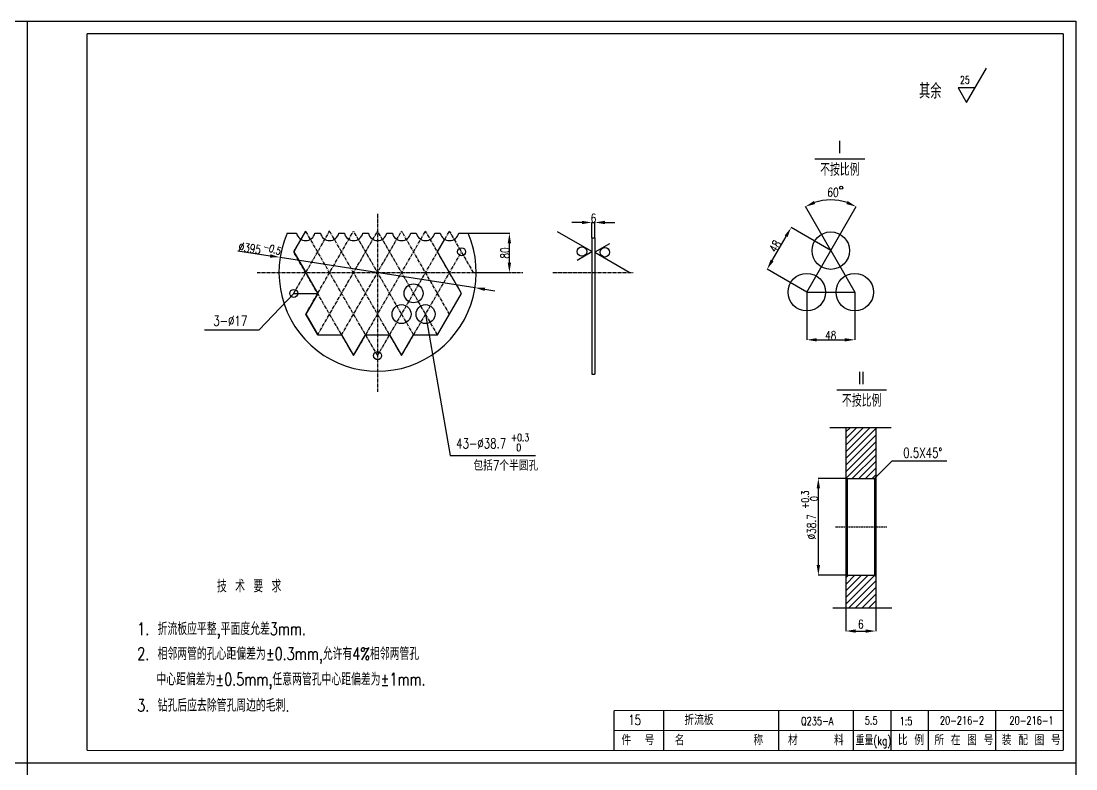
# Model space of a CAD drawing. Extents: x -11639 to -9817, y 3347 to 4292.
# Drawn here: x -10239.1 to -9816.8, y 3807.3 to 4106.7 of the extents above; entities that cross this region are included whole.
import ezdxf
from ezdxf.enums import TextEntityAlignment as Align

# ---------------------------------------------------------------- set-up
doc = ezdxf.new("R2010")
doc.units = 0
doc.header["$LTSCALE"] = 10
doc.header["$MEASUREMENT"] = 0
doc.linetypes.add('CENTER', pattern=[2, 1.25, -0.25, 0.25, -0.25])
doc.layers.get('0').update_dxf_attribs({"linetype": 'CONTINUOUS'})
doc.layers.get('DEFPOINTS').update_dxf_attribs({"linetype": 'CONTINUOUS'})
for name, color, linetype in [('1', 2, 'CONTINUOUS'), ('2', 1, 'CONTINUOUS'), ('CENTER', 2, 'CENTER'), ('DIM', 4, 'CONTINUOUS'), ('LK', 240, 'CONTINUOUS'), ('TK', 7, 'CONTINUOUS')]:
    doc.layers.add(name, color=color, linetype=linetype)
doc.styles.add('HZ', font='txt', dxfattribs={"width": 0.75, "bigfont": 'hztxt'})
doc.styles.get("Standard").update_dxf_attribs({"font": 'simplex', "width": 0.75, "bigfont": 'hztxt'})
doc.dimstyles.get("Standard").update_dxf_attribs({"dimtxt": 0.18, "dimasz": 0.18, "dimexe": 0.18, "dimexo": 0.0625, "dimgap": 0.09, "dimtad": 0, "dimtih": 1, "dimtoh": 1, "dimdec": 4, "dimzin": 0, "dimtxsty": 'STANDARD', "dimcen": 0.09, "dimazin": 3, "dimtfac": 1, "dimtdec": 4, "dimtofl": 0, "dimtmove": 0, "dimatfit": 3, "dimtolj": 1, "dimtzin": 0})

# ---------------------------------------------------------------- blocks, each defined once
blk = doc.blocks.new('*D96')
at = {"color": 0, "linetype": 'BYBLOCK'}
for p, q in [((-17795.2, 5209.3), (-17954.3, 5301.2)), ((-18030.1, 5169.5), (-17974.1, 5266.4)), ((-17891.2, 5043.1), (-18050.3, 5134.9))]:
    blk.add_line(p, q, dxfattribs=at)
for points in [[(-17979.9, 5269.8), (-17968.3, 5263.1), (-17954.1, 5301.1)], [(-18035.9, 5172.8), (-18024.3, 5166.1), (-18050.1, 5134.8)]]:
    blk.add_solid(points, dxfattribs=at)
at = {"layer": 'DEFPOINTS', "color": 0, "linetype": 'BYBLOCK'}
for p in [(-17954.1, 5301.1), (-17795.2, 5209.3), (-17891.2, 5043)]:
    blk.add_point(p, dxfattribs=at)
at = {"color": 0, "linetype": 'BYBLOCK', "insert": (-18017.4, 5226.7), "char_height": 35, "attachment_point": 5, "rotation": 60}
blk.add_mtext('\\A1;48', dxfattribs=at)
blk = doc.blocks.new('*D95')
at = {"color": 0, "linetype": 'BYBLOCK'}
for p, q in [((-17891.2, 5043), (-17891.2, 4852)), ((-17699.2, 5043), (-17699.2, 4852)), ((-17851.2, 4852.2), (-17739.2, 4852.2))]:
    blk.add_line(p, q, dxfattribs=at)
for points in [[(-17851.2, 4858.8), (-17851.2, 4845.5), (-17891.2, 4852.2)], [(-17739.2, 4858.8), (-17739.2, 4845.5), (-17699.2, 4852.2)]]:
    blk.add_solid(points, dxfattribs=at)
at = {"layer": 'DEFPOINTS', "color": 0, "linetype": 'BYBLOCK'}
for p in [(-17891.2, 5043), (-17699.2, 5043), (-17699.2, 4852.2)]:
    blk.add_point(p, dxfattribs=at)
at = {"color": 0, "linetype": 'BYBLOCK', "insert": (-17795.2, 4869.8), "char_height": 35, "attachment_point": 5}
blk.add_mtext('\\A1;48', dxfattribs=at)
blk = doc.blocks.new('*D99')
at = {"color": 0, "linetype": 'BYBLOCK'}
for p, q in [((-18940.8, 7012.2), (-18810.9, 6992)), ((-17990.8, 6864.3), (-18771.4, 6985.8)), ((-17951.3, 6858.2), (-17911.7, 6852))]:
    blk.add_line(p, q, dxfattribs=at)
for points in [[(-18809.9, 6998.6), (-18811.9, 6985.4), (-18771.4, 6985.8)], [(-17950.2, 6864.8), (-17952.3, 6851.6), (-17990.8, 6864.3)]]:
    blk.add_solid(points, dxfattribs=at)
at = {"layer": 'DEFPOINTS', "color": 0, "linetype": 'BYBLOCK'}
for p in [(-18771.4, 6985.8), (-17990.8, 6864.3)]:
    blk.add_point(p, dxfattribs=at)
at = {"color": 0, "linetype": 'BYBLOCK', "insert": (-18892.9, 7022.6), "char_height": 35, "attachment_point": 5, "rotation": 351.1529}
blk.add_mtext('\\A1;∅395', dxfattribs=at)
blk = doc.blocks.new('*D100')
at = {"color": 0, "linetype": 'BYBLOCK'}
for p, q in [((-17795.2, 5209.4), (-17896.9, 5385.4)), ((-17795.1, 5209.4), (-17693.5, 5385.4))]:
    blk.add_line(p, q, dxfattribs=at)
blk.add_arc((-17795.2, 5209.3), 203.2, 71.2969, 108.7031, dxfattribs=at)
for points in [[(-17857.6, 5395.7), (-17863.1, 5407.9), (-17896.8, 5385.3)], [(-17727.3, 5407.9), (-17732.8, 5395.7), (-17693.6, 5385.3)]]:
    blk.add_solid(points, dxfattribs=at)
at = {"layer": 'DEFPOINTS', "color": 0, "linetype": 'BYBLOCK'}
for p in [(-17830.4, 5409.4), (-17795.2, 5209.3), (-17795.2, 5209.3), (-17891.2, 5043), (-17699.2, 5043)]:
    blk.add_point(p, dxfattribs=at)
at = {"color": 0, "linetype": 'BYBLOCK', "insert": (-17786.3, 5443), "char_height": 35, "attachment_point": 5, "rotation": 357.8264}
blk.add_mtext('\\A1;60', dxfattribs=at)
blk = doc.blocks.new('*D101')
at = {"color": 0, "linetype": 'BYBLOCK'}
for p, q in [((-13826.2, 6863.2), (-13662.3, 6863.2)), ((-13662.5, 6745.8), (-13662.5, 6823.2)), ((-13795.2, 6705.8), (-13662.3, 6705.8))]:
    blk.add_line(p, q, dxfattribs=at)
for points in [[(-13669.2, 6823.2), (-13655.8, 6823.2), (-13662.5, 6863.2)], [(-13669.2, 6745.8), (-13655.8, 6745.8), (-13662.5, 6705.8)]]:
    blk.add_solid(points, dxfattribs=at)
at = {"layer": 'DEFPOINTS', "color": 0, "linetype": 'BYBLOCK'}
for p in [(-13826.3, 6863.2), (-13662.5, 6863.2), (-13795.2, 6705.8)]:
    blk.add_point(p, dxfattribs=at)
at = {"color": 0, "linetype": 'BYBLOCK', "insert": (-13680.1, 6784.5), "char_height": 35, "attachment_point": 5, "rotation": 90}
blk.add_mtext('\\A1;80', dxfattribs=at)
blk = doc.blocks.new('*D102')
at = {"color": 0, "linetype": 'BYBLOCK'}
for p, q in [((-17734.4, 7125.7), (-17774.4, 7125.7)), ((-17694.4, 7064.1), (-17694.4, 7125.9)), ((-17694.4, 7125.7), (-17682.4, 7125.7)), ((-17682.4, 7064.1), (-17682.4, 7125.9)), ((-17642.4, 7125.7), (-17602.4, 7125.7))]:
    blk.add_line(p, q, dxfattribs=at)
for points in [[(-17734.4, 7132.4), (-17734.4, 7119.1), (-17694.4, 7125.7)], [(-17642.4, 7132.4), (-17642.4, 7119.1), (-17682.4, 7125.7)]]:
    blk.add_solid(points, dxfattribs=at)
at = {"layer": 'DEFPOINTS', "color": 0, "linetype": 'BYBLOCK'}
for p in [(-17682.4, 7125.7), (-17694.4, 7064), (-17682.4, 7064)]:
    blk.add_point(p, dxfattribs=at)
at = {"color": 0, "linetype": 'BYBLOCK', "insert": (-17688.4, 7143.3), "char_height": 35, "attachment_point": 5}
blk.add_mtext('\\A1;6', dxfattribs=at)
blk = doc.blocks.new('*D107')
at = {"color": 0, "linetype": 'BYBLOCK'}
for p, q in [((-17263.8, 6084.1), (-17378.8, 6084.1)), ((-17378.6, 5737.1), (-17378.6, 6044.1)), ((-17263.8, 5697.1), (-17378.8, 5697.1))]:
    blk.add_line(p, q, dxfattribs=at)
for points in [[(-17385.3, 6044.1), (-17371.9, 6044.1), (-17378.6, 6084.1)], [(-17385.3, 5737.1), (-17371.9, 5737.1), (-17378.6, 5697.1)]]:
    blk.add_solid(points, dxfattribs=at)
at = {"layer": 'DEFPOINTS', "color": 0, "linetype": 'BYBLOCK'}
for p in [(-17378.6, 6084.1), (-17263.7, 6084.1), (-17263.7, 5697.1)]:
    blk.add_point(p, dxfattribs=at)
at = {"color": 0, "linetype": 'BYBLOCK', "insert": (-17406.1, 5890.6), "char_height": 35, "attachment_point": 5, "rotation": 90}
blk.add_mtext('\\A1;∅38.7', dxfattribs=at)
blk = doc.blocks.new('*D108')
at = {"color": 0, "linetype": 'BYBLOCK'}
for p, q in [((-17268.7, 5566.6), (-17268.7, 5473.1)), ((-17148.7, 5566.6), (-17148.7, 5473.1)), ((-17228.7, 5473.3), (-17188.7, 5473.3))]:
    blk.add_line(p, q, dxfattribs=at)
for points in [[(-17228.7, 5479.9), (-17228.7, 5466.6), (-17268.7, 5473.3)], [(-17188.7, 5479.9), (-17188.7, 5466.6), (-17148.7, 5473.3)]]:
    blk.add_solid(points, dxfattribs=at)
at = {"layer": 'DEFPOINTS', "color": 0, "linetype": 'BYBLOCK'}
for p in [(-17268.7, 5566.6), (-17148.7, 5566.6), (-17148.7, 5473.3)]:
    blk.add_point(p, dxfattribs=at)
at = {"color": 0, "linetype": 'BYBLOCK', "insert": (-17208.7, 5500.8), "char_height": 35, "attachment_point": 5}
blk.add_mtext('\\A1;6', dxfattribs=at)
blk = doc.blocks.new('20-216-2')
h = blk.add_hatch()
h.set_pattern_fill('ANSI31', color=256, scale=150, style=0)
h.set_pattern_definition([(45, (4953.18, -202.539), (-13.258252, 13.258252), [])])
h.paths.add_polyline_path([(-12195.55316, 6085.99933), (-12315.55316, 6085.99933), (-12315.55316, 5886.59894), (-12310.55316, 5881.59894), (-12200.55316, 5881.59894), (-12195.55316, 5886.59894)])
h.paths.add_polyline_path([(-12195.55316, 5489.59894), (-12200.55316, 5494.59894), (-12310.55316, 5494.59894), (-12315.55316, 5489.59894), (-12315.55316, 5364.1099), (-12195.55316, 5364.1099)])
for p, q in [((-14552.54401, 6863.1576), (-14515.17246, 6863.1576)), ((-14441.30049, 6863.1576), (-14419.17246, 6863.1576)), ((-14345.30049, 6863.1576), (-14323.17246, 6863.1576)), ((-14249.30049, 6863.1576), (-14227.17246, 6863.1576)), ((-14153.30049, 6863.1576), (-14131.17246, 6863.1576)), ((-14057.30049, 6863.1576), (-14035.17246, 6863.1576)), ((-13961.30049, 6863.1576), (-13939.17246, 6863.1576)), ((-13865.30049, 6863.1576), (-13660.62638, 6863.1576)), ((-12378.92157, 6085.99933), (-12133.65067, 6085.99933)), ((-12366.80946, 5364.1099), (-12130.62261, 5364.1099))]:
    blk.add_line(p, q)
at = {"color": 2}
blk.add_line((-19804.04823, 4742.6203), (-11394.04823, 4742.6203), dxfattribs=at)
at = {"color": 1, "const_width": 5}
blk.add_lwpolyline([(-15354.04823, 4792.6203), (-11444.04823, 4792.6203)], dxfattribs=at)
at = {"layer": '1'}
for p, q in [((-19804.04823, 7712.6203), (-11394.04823, 7712.6203)), ((-15594.04823, 7712.6203), (-15594.04823, 1772.6203)), ((-11394.04823, 7712.6203), (-11394.04823, 1772.6203)), ((-12439.25934, 7161.81121), (-12239.25934, 7161.81121)), ((-12471.63938, 6627.54185), (-12375.63938, 6793.81872)), ((-12375.63938, 6793.81872), (-12279.63938, 6627.54185)), ((-14526.23647, 6622.67162), (-14430.23647, 6622.67162)), ((-12471.63938, 6627.54185), (-12279.63938, 6627.54185)), ((-12351.91588, 6237.07055), (-12151.91588, 6237.07055)), ((-13044.04823, 4792.6203), (-13044.04823, 4952.6203)), ((-12584.04823, 4792.6203), (-12584.04823, 4952.6203)), ((-12284.04823, 4792.6203), (-12284.04823, 4952.6203)), ((-12134.04823, 4792.6203), (-12134.04823, 4952.6203)), ((-11984.04823, 4792.6203), (-11984.04823, 4952.6203)), ((-11714.04823, 4792.6203), (-11714.04823, 4952.6203))]:
    blk.add_line(p, q, dxfattribs=at)
at = {"layer": '1', "linetype": 'CENTER'}
for p, q in [((-14190.23647, 6940.82997), (-14190.23647, 6228.59438)), ((-14526.23647, 6622.67162), (-14382.23647, 6872.08694)), ((-14478.23647, 6539.53318), (-14286.23647, 6872.08694)), ((-14190.23647, 6373.2563), (-14478.23647, 6872.08694)), ((-14430.23647, 6456.39474), (-14190.23647, 6872.08694)), ((-14094.23647, 6373.2563), (-14382.23647, 6872.08694)), ((-14334.23647, 6456.39474), (-14094.23647, 6872.08694)), ((-14046.23647, 6456.39474), (-14286.23647, 6872.08694)), ((-14286.23647, 6373.2563), (-13998.23647, 6872.08694)), ((-14190.23647, 6373.2563), (-13902.23647, 6872.08694)), ((-13950.23647, 6456.39474), (-14190.23647, 6872.08694)), ((-13902.23647, 6539.53318), (-14094.23647, 6872.08694)), ((-13854.23647, 6622.67162), (-13998.23647, 6872.08694)), ((-13806.23647, 6705.81006), (-13902.23647, 6872.08694)), ((-14286.23647, 6373.2563), (-14526.23647, 6788.9485)), ((-14094.23647, 6373.2563), (-13854.23647, 6788.9485)), ((-14672.56497, 6705.81006), (-13608.94655, 6705.81006)), ((-13488.24933, 6705.81006), (-13167.11331, 6705.81006))]:
    blk.add_line(p, q, dxfattribs=at)
at = {"layer": '1', "color": 1, "const_width": 5}
blk.add_lwpolyline([(-11444.04823, 7662.6203), (-11444.04823, 4792.6203)], dxfattribs=at)
at = {"layer": '1', "const_width": 5}
blk.add_lwpolyline([(-13244.04823, 4872.6203), (-11444.04823, 4872.6203)], dxfattribs=at)
at = {"layer": '2', "const_width": 5}
for points in [[(-15354.04823, 4792.6203), (-15354.04823, 7662.6203)], [(-11444.04823, 7662.6203), (-15354.04823, 7662.6203)], [(-13244.04823, 4952.6203), (-11444.04823, 4952.6203)], [(-13244.04823, 4952.6203), (-13244.04823, 4792.6203)]]:
    blk.add_lwpolyline(points, dxfattribs=at)
at = {"layer": 'CENTER'}
blk.add_line((-12356.96955, 5688.09894), (-12151.39029, 5688.09894), dxfattribs=at)
at = {"layer": 'DIM'}
for p, q in [((-11831.65507, 7386.60486), (-11752.37168, 7523.95919)), ((-11797.86342, 7445.14713), (-11865.45834, 7445.14042)), ((-11865.45834, 7445.14042), (-11831.65507, 7386.60486)), ((-13331.93364, 6789.68392), (-13469.28798, 6868.96731)), ((-13261.39808, 6821.21002), (-13319.93364, 6787.40675)), ((-13390.4692, 6755.88065), (-13331.93364, 6789.68392)), ((-13319.93364, 6787.40675), (-13182.57931, 6708.12337)), ((-14664.46148, 6476.50733), (-14526.23647, 6622.67162)), ((-13998.23647, 6539.53318), (-13899.16483, 5973.16861)), ((-14883.9431, 6476.50733), (-14664.46148, 6476.50733)), ((-13899.16483, 5973.16861), (-13558.25056, 5973.16861)), ((-12195.55316, 5886.59894), (-12129.84248, 5952.30962)), ((-12129.84248, 5952.30962), (-11910.36086, 5952.30962))]:
    blk.add_line(p, q, dxfattribs=at)
for centre, radius in [((-12334.06927, 7045.64169), 6.40574), ((-13371.82579, 6789.92796), 18.99525), ((-13280.0415, 6787.16272), 18.99525)]:
    blk.add_circle(centre, radius, dxfattribs=at)
at = {"layer": 'LK'}
for p, q in [((-14526.23647, 6788.9485), (-14478.23647, 6872.08694)), ((-13331.93364, 6844.73866), (-13319.93364, 6844.73866)), ((-13331.93364, 6844.73866), (-13331.93364, 6299.73866)), ((-13319.93364, 6844.73866), (-13319.93364, 6299.73866)), ((-14497.23647, 6839.17797), (-14526.23647, 6788.9485)), ((-13950.23647, 6788.9485), (-13921.23647, 6839.17797)), ((-14526.23647, 6788.9485), (-14478.23647, 6705.81006)), ((-13854.23647, 6622.67162), (-13950.23647, 6788.9485)), ((-14478.23647, 6705.81006), (-14430.23647, 6622.67162)), ((-14430.23647, 6622.67162), (-14478.23647, 6539.53318)), ((-13950.23647, 6456.39474), (-13854.23647, 6622.67162)), ((-13950.23647, 6456.39474), (-13854.23647, 6622.67162)), ((-14478.23647, 6539.53318), (-14430.23647, 6456.39474)), ((-14430.23647, 6456.39474), (-14478.23647, 6539.53318)), ((-14430.23647, 6456.39474), (-14334.23647, 6456.39474)), ((-14430.23647, 6456.39474), (-14334.23647, 6456.39474)), ((-14334.23647, 6456.39474), (-14286.23647, 6373.2563)), ((-14286.23647, 6373.2563), (-14238.23647, 6456.39474)), ((-14238.23647, 6456.39474), (-14142.23647, 6456.39474)), ((-14238.23647, 6456.39474), (-14142.23647, 6456.39474)), ((-14142.23647, 6456.39474), (-14094.23647, 6373.2563)), ((-14094.23647, 6373.2563), (-14046.23647, 6456.39474)), ((-14046.23647, 6456.39474), (-13950.23647, 6456.39474)), ((-14046.23647, 6456.39474), (-13950.23647, 6456.39474)), ((-13331.93364, 6299.73866), (-13319.93364, 6299.73866)), ((-12315.55316, 6085.99933), (-12315.55316, 5364.1099)), ((-12195.55316, 6085.99933), (-12195.55316, 5364.1099)), ((-12310.55316, 5881.59894), (-12315.55316, 5886.59894)), ((-12310.55316, 5881.59894), (-12200.55316, 5881.59894)), ((-12310.55316, 5881.59894), (-12310.55316, 5494.59894)), ((-12200.55316, 5881.59894), (-12195.55316, 5886.59894)), ((-12200.55316, 5881.59894), (-12200.55316, 5494.59894)), ((-12310.55316, 5494.59894), (-12315.55316, 5489.59894)), ((-12310.55316, 5494.59894), (-12200.55316, 5494.59894)), ((-12200.55316, 5494.59894), (-12195.55316, 5489.59894))]:
    blk.add_line(p, q, dxfattribs=at)
for centre, radius in [((-12375.63938, 6793.81872), 75), ((-13854.23647, 6788.9485), 16), ((-12471.63938, 6627.54185), 75), ((-12279.63938, 6627.54185), 75), ((-14526.23647, 6622.67162), 16), ((-14046.23647, 6622.67162), 38), ((-14094.23647, 6539.53318), 38), ((-13998.23647, 6539.53318), 38), ((-14190.23647, 6373.2563), 16)]:
    blk.add_circle(centre, radius, dxfattribs=at)
for centre, radius, start, end in [((-14190.23647, 6705.81006), 395, 156.52504338, 23.47495662), ((-14478.23647, 6872.08694), 38, 193.59060063, 346.40939937), ((-14382.23647, 6872.08694), 38, 193.59060063, 346.40939937), ((-14286.23647, 6872.08694), 38, 193.59060063, 346.40939937), ((-14190.23647, 6872.08694), 38, 193.59060063, 346.40939937), ((-14094.23647, 6872.08694), 38, 193.59060063, 346.40939937), ((-13998.23647, 6872.08694), 38, 193.59060063, 346.40939937), ((-13902.23647, 6872.08694), 38, 193.59060063, 346.40939937)]:
    blk.add_arc(centre, radius, start, end, dxfattribs=at)
at = {"color": 0, "linetype": 'BYBLOCK', "style": 'HZ', "width": 0.75}
for s, p in [('技 术 要 求', (-14833.43633, 5425.65157)), ('1. 折流板应平整,平面度允差3mm.', (-15152.70869, 5254.70804)), ('2. 相邻两管的孔心距偏差为%%p0.3mm,允许有4%相邻两管孔', (-15152.70869, 5155.00268)), ('中心距偏差为%%p0.5mm,任意两管孔中心距偏差为%%p1mm.', (-15076.06845, 5052.88447)), ('3. 钻孔后应去除管孔周边的毛刺.', (-15152.70869, 4948.35346))]:
    blk.add_text(s, height=50, dxfattribs=at).set_placement(p)
at = {"layer": '1', "style": 'HZ', "width": 0.75}
for s, p in [('I', (-12341.10447, 7183.41151)), ('不按比例', (-12339.25934, 7093.06121)), ('II', (-12253.76101, 6258.67085)), ('不按比例', (-12251.91588, 6168.32055))]:
    blk.add_text(s, height=50, dxfattribs=at).set_placement(p, align=Align.CENTER)
for s, height, p in [('件  号', 40, (-13213.6911, 4813.96641)), ('名', 40, (-13000.18935, 4813.96641)), ('称', 40, (-12685.5552, 4813.96641)), ('材     料', 40, (-12546.96635, 4813.96641)), ('比 例', 40, (-12106.80956, 4813.96641)), ('所 在 图 号', 40, (-11960.72943, 4813.96641)), ('装 配 图 号', 40, (-11691.043, 4813.96641)), ('重量(kg)', 35, (-12275.97333, 4813.96641))]:
    blk.add_text(s, height=height, dxfattribs=at).set_placement(p)
at = {"layer": 'DIM', "style": 'HZ', "width": 0.75}
for s, rotation, p in [('25', 0.00568675, (-11857.94939, 7462.02845)), ('-0.5', 341.78777402, (-14651.80491, 6798.28502)), ('+0.3', 90, (-12463.3579, 5759.54107)), ('0', 90, (-12427.49618, 5791.06186))]:
    blk.add_text(s, height=30, rotation=rotation, dxfattribs=at).set_placement(p)
at = {"layer": 'DIM', "linetype": 'BYBLOCK', "style": 'HZ', "width": 0.75}
blk.add_text('其余', height=60, dxfattribs=at).set_placement((-11977.25193, 7435.85528), align=Align.MIDDLE)
at = {"layer": 'DIM', "style": 'HZ', "width": 0.75}
for s, height, p in [('3-%%c17', 40, (-14848.26912, 6492.87653)), ('43-%%c38.7', 40, (-13875.74325, 6001.77573)), ('+0.3', 30, (-13656.26018, 6030.38285)), ('0', 30, (-13634.75442, 5990.5903)), ('0.5X45%%D', 40, (-12085.66343, 5964.3305)), ('包括7个半圆孔', 40, (-13806.66105, 5913.21875))]:
    blk.add_text(s, height=height, dxfattribs=at).set_placement(p)
at = {"layer": 'TK', "style": 'HZ', "width": 0.75}
for s, p in [('15', (-13186.78367, 4894.73168)), ('折流板', (-12961.69999, 4894.73168))]:
    blk.add_text(s, height=40, dxfattribs=at).set_placement(p)
for s, p in [('Q235-A', (-12430.13694, 4894.27466)), ('5.5', (-12213.60807, 4896.85064)), ('1:5', (-12074.41093, 4894.27462)), ('20-216-2', (-11850.14887, 4896.8506)), ('20-216-1', (-11571.75459, 4896.8506))]:
    blk.add_text(s, height=32, dxfattribs=at).set_placement(p, align=Align.CENTER)
at = {"layer": 'DIM'}
dim = blk.add_angular_dim_2l(base=(-12410.92504, 6993.93361), line1=((-12375.63938, 6793.81872), (-12279.63938, 6627.54185)), line2=((-12471.63938, 6627.54185), (-12375.63938, 6793.81872)), text='60', dimstyle='STANDARD', override={"dimcen": -0.09}, dxfattribs=at)
dim.commit()
dim.dimension.update_dxf_attribs({"geometry": '*D100', "text_midpoint": (-12366.76999, 7027.49716), "dimtype": 162, "insert": (5419.5217, 1584.50634)})
for base, p1, p2, text, picture, middle, set_off in [((-13319.93364, 6906.44847), (-13331.93364, 6844.73866), (-13319.93364, 6844.73866), '6', '*D102', (-13325.93364, 6924.03847), (4362.44514, -219.28021)), ((-12279.63938, 6436.67364), (-12471.63938, 6627.54185), (-12279.63938, 6627.54185), '48', '*D95', (-12375.63938, 6454.26364), (5419.5217, 1584.50634))]:
    dim = blk.add_linear_dim(base=base, p1=p1, p2=p2, text=text, dimstyle='STANDARD', dxfattribs=at)
    dim.commit()
    dim.dimension.update_dxf_attribs({"geometry": picture, "text_midpoint": middle, "insert": set_off})
dim = blk.add_aligned_dim(p1=(-12471.63938, 6627.54185), p2=(-12375.63938, 6793.81872), distance=183.5502, text='48', dimstyle='STANDARD', dxfattribs=at)
dim.commit()
dim.dimension.update_dxf_attribs({"geometry": '*D96', "text_midpoint": (-12597.8319, 6811.25038), "insert": (5419.5217, 1584.50634)})
dim = blk.add_linear_dim(base=(-13662.48655, 6863.1576), p1=(-13795.23647, 6705.81006), p2=(-13826.27513, 6863.1576), angle=90, text='80', dimstyle='STANDARD', dxfattribs=at)
dim.commit()
dim.dimension.update_dxf_attribs({"geometry": '*D101', "text_midpoint": (-13680.07655, 6784.48383)})
dim = blk.add_diameter_dim_2p(p1=(-13799.93608, 6645.05973), p2=(-14580.53687, 6766.56039), text='%%C395', dimstyle='STANDARD', dxfattribs=at)
dim.commit()
dim.dimension.update_dxf_attribs({"geometry": '*D99', "text_midpoint": (-14702.05083, 6803.27586), "insert": (4190.85236, -219.28021)})
dim = blk.add_linear_dim(base=(-12425.42358, 5881.59894), p1=(-12310.55316, 5494.59894), p2=(-12310.55316, 5881.59894), angle=90, text='%%C38.7', dimstyle='STANDARD', override={"dimgap": 10, "dimcen": -0.09}, dxfattribs=at)
dim.commit()
dim.dimension.update_dxf_attribs({"geometry": '*D107', "text_midpoint": (-12452.92358, 5688.09894), "insert": (4953.18091, -202.53857)})
dim = blk.add_linear_dim(base=(-12195.55316, 5270.74244), p1=(-12315.55316, 5364.1099), p2=(-12195.55316, 5364.1099), text='6', dimstyle='STANDARD', override={"dimgap": 10, "dimcen": -0.09}, dxfattribs=at)
dim.commit()
dim.dimension.update_dxf_attribs({"geometry": '*D108', "text_midpoint": (-12255.55316, 5298.24244), "insert": (4953.18091, -202.53857)})

msp = doc.modelspace()

# ---------------------------------------------------------------- block references
at = {"layer": '1', "xscale": 0.1, "yscale": 0.1, "zscale": 0.1}
msp.add_blockref('20-216-2', (-8677.35231, 3335.39854), dxfattribs=at)

doc.saveas('drawing.dxf')
